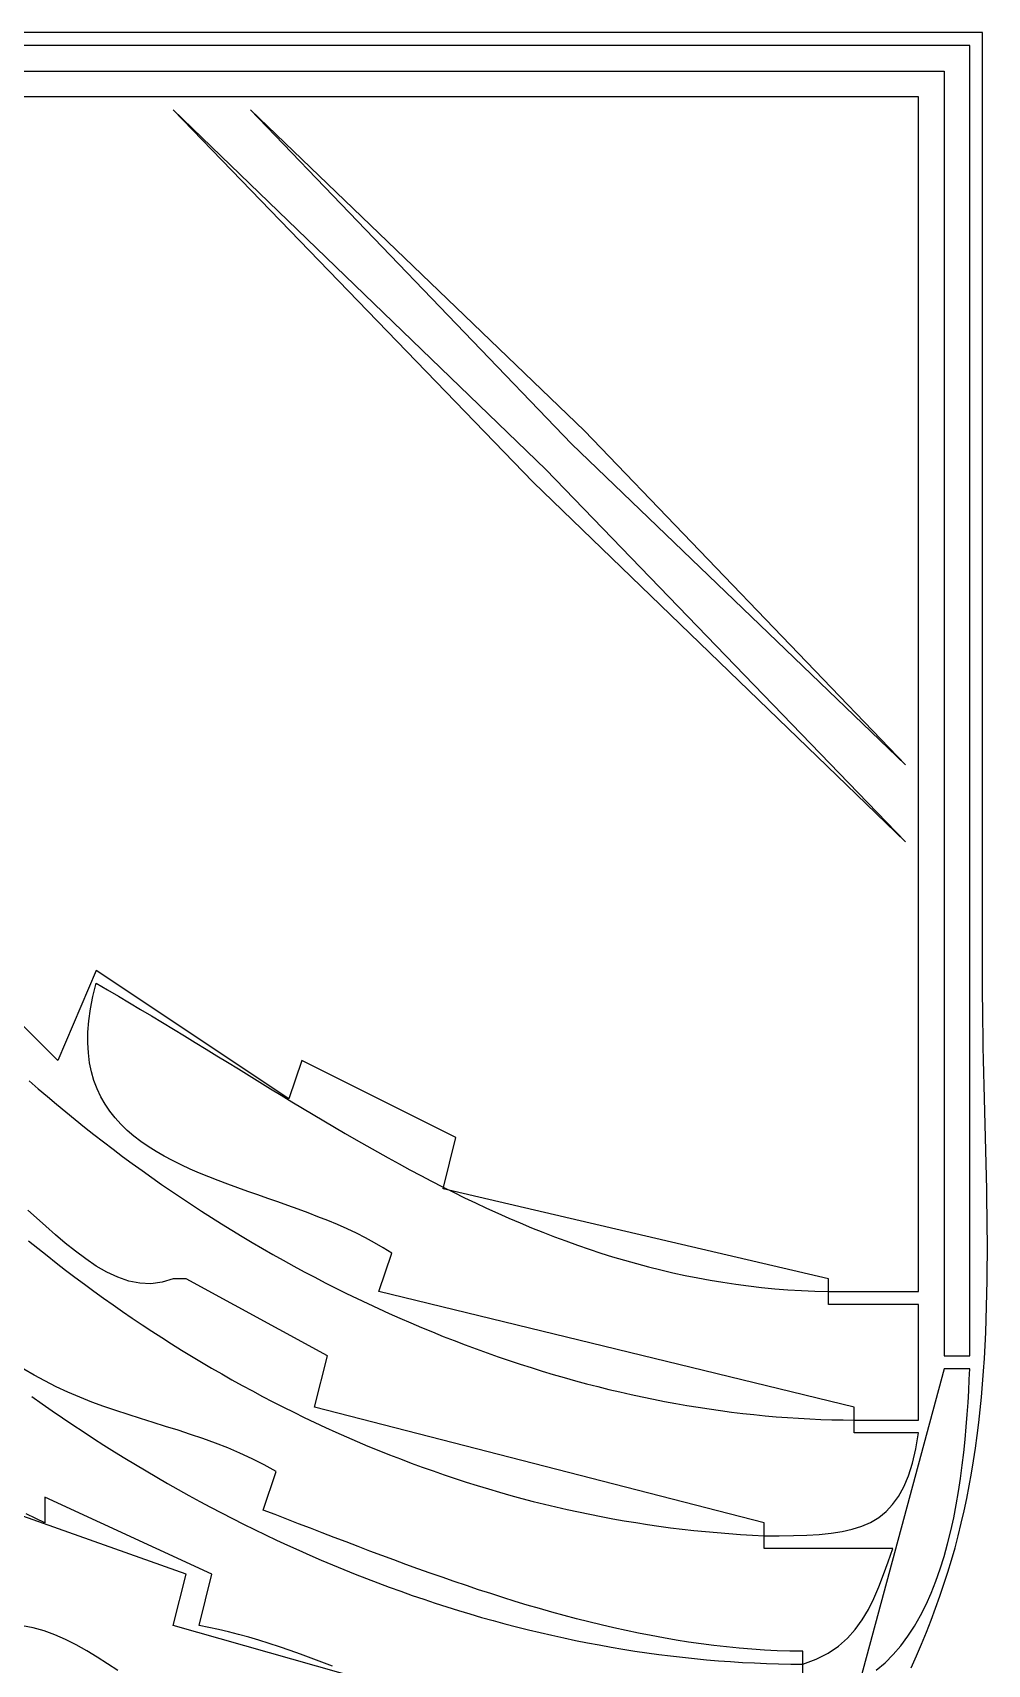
# Model space of a CAD drawing. Header units: metres. Extents: x 169 to 614, y 211 to 1165.
# Drawn here: x 540 to 614.4, y 287 to 414 of the extents above; entities that cross this region are included whole.
import ezdxf

# ---------------------------------------------------------------- set-up
doc = ezdxf.new("R2010")
doc.units = ezdxf.units.M

msp = doc.modelspace()

# ---------------------------------------------------------------- linework, layer by layer
for p, q in [((613, 413), (492, 413)), ((614, 414), (533, 414)), ((613, 311), (613, 413)), ((614, 340), (614, 414)), ((490, 411), (611, 411)), ((611, 411), (611, 311)), ((609, 409), (516, 409)), ((609, 316), (609, 409)), ((551, 408), (579, 379)), ((580, 380), (551, 408)), ((557, 408), (582, 382)), ((583, 383), (557, 408)), ((608, 357), (583, 383)), ((582, 382), (608, 357)), ((608, 351), (580, 380)), ((579, 379), (608, 351)), ((542, 334), (533, 343)), ((545, 341), (542, 334)), ((560, 331), (545, 341)), ((544.7471, 338.982), (545, 340)), ((545, 340), (545.8706, 339.4964)), ((545.8706, 339.4964), (546.737, 338.9901)), ((614.0025, 339.0137), (614, 340)), ((544.4281, 337.0877), (544.5571, 338.0118)), ((544.5571, 338.0118), (544.7471, 338.982)), ((546.737, 338.9901), (547.5997, 338.4813)), ((547.5997, 338.4813), (548.4586, 337.9705)), ((548.4586, 337.9705), (549.3141, 337.4578)), ((614.0097, 338.0244), (614.0025, 339.0137)), ((614.0212, 337.0322), (614.0097, 338.0244)), ((544.358, 336.2081), (544.4281, 337.0877)), ((549.3141, 337.4578), (550.1665, 336.9438)), ((550.1665, 336.9438), (551.0159, 336.4286)), ((614.0364, 336.0372), (614.0212, 337.0322)), ((544.3449, 335.3715), (544.358, 336.2081)), ((544.3869, 334.5764), (544.3449, 335.3715)), ((551.0159, 336.4286), (551.8625, 335.9127)), ((551.8625, 335.9127), (552.7066, 335.3964)), ((552.7066, 335.3964), (553.5485, 334.8799)), ((614.0548, 335.0398), (614.0364, 336.0372)), ((544.4819, 333.821), (544.3869, 334.5764)), ((553.5485, 334.8799), (554.3883, 334.3636)), ((554.3883, 334.3636), (555.2263, 333.8479)), ((614.0759, 334.0399), (614.0548, 335.0398)), ((544.6281, 333.1039), (544.4819, 333.821)), ((544.8234, 332.4234), (544.6281, 333.1039)), ((555.2263, 333.8479), (556.0627, 333.3331)), ((556.0627, 333.3331), (556.8978, 332.8195)), ((556.8978, 332.8195), (557.7317, 332.3074)), ((561, 334), (560, 331)), ((573, 328), (561, 334)), ((614.0991, 333.0379), (614.0759, 334.0399)), ((614.1241, 332.0339), (614.0991, 333.0379)), ((539.7851, 332.4076), (540.49, 331.7928)), ((540.49, 331.7928), (541.2, 331.1838)), ((545.0659, 331.778), (544.8234, 332.4234)), ((545.3535, 331.1661), (545.0659, 331.778)), ((557.7317, 332.3074), (558.5648, 331.7972)), ((558.5648, 331.7972), (559.3971, 331.2892)), ((614.1502, 331.028), (614.1241, 332.0339)), ((541.2, 331.1838), (541.9151, 330.5806)), ((541.9151, 330.5806), (542.6351, 329.9833)), ((545.6844, 330.5861), (545.3535, 331.1661)), ((546.0567, 330.0365), (545.6844, 330.5861)), ((559.3971, 331.2892), (560.2291, 330.7838)), ((560.2291, 330.7838), (561.0608, 330.2812)), ((561.0608, 330.2812), (561.8925, 329.7818)), ((614.1769, 330.0205), (614.1502, 331.028)), ((542.6351, 329.9833), (543.3599, 329.3919)), ((543.3599, 329.3919), (544.0896, 328.8064)), ((546.4682, 329.5156), (546.0567, 330.0365)), ((546.917, 329.0218), (546.4682, 329.5156)), ((547.4013, 328.5537), (546.917, 329.0218)), ((561.8925, 329.7818), (562.7245, 329.286)), ((562.7245, 329.286), (563.557, 328.794)), ((614.2038, 329.0115), (614.1769, 330.0205)), ((614.2304, 328.0012), (614.2038, 329.0115)), ((544.0896, 328.8064), (544.824, 328.227)), ((544.824, 328.227), (545.5629, 327.6537)), ((547.9189, 328.1095), (547.4013, 328.5537)), ((548.468, 327.6878), (547.9189, 328.1095)), ((563.557, 328.794), (564.3902, 328.3062)), ((564.3902, 328.3062), (565.2244, 327.8229)), ((565.2244, 327.8229), (566.0597, 327.3445)), ((572, 324), (573, 328)), ((614.2561, 326.9898), (614.2304, 328.0012)), ((545.5629, 327.6537), (546.3065, 327.0865)), ((546.3065, 327.0865), (547.0544, 326.5255)), ((547.0544, 326.5255), (547.8068, 325.9707)), ((549.0466, 327.2869), (548.468, 327.6878)), ((549.6527, 326.9052), (549.0466, 327.2869)), ((550.2844, 326.5413), (549.6527, 326.9052)), ((550.9397, 326.1934), (550.2844, 326.5413)), ((566.0597, 327.3445), (566.8964, 326.8713)), ((566.8964, 326.8713), (567.7347, 326.4036)), ((614.2804, 325.9774), (614.2561, 326.9898)), ((547.8068, 325.9707), (548.5635, 325.4223)), ((548.5635, 325.4223), (549.3244, 324.8802)), ((551.6165, 325.8601), (550.9397, 326.1934)), ((552.3131, 325.5397), (551.6165, 325.8601)), ((553.0273, 325.2307), (552.3131, 325.5397)), ((553.7573, 324.9314), (553.0273, 325.2307)), ((567.7347, 326.4036), (568.5749, 325.9417)), ((568.5749, 325.9417), (569.4172, 325.486)), ((569.4172, 325.486), (570.2618, 325.0368)), ((614.3029, 324.9643), (614.2804, 325.9774)), ((549.3244, 324.8802), (550.0894, 324.3446)), ((550.0894, 324.3446), (550.8585, 323.8154)), ((554.501, 324.6403), (553.7573, 324.9314)), ((555.2565, 324.3559), (554.501, 324.6403)), ((556.0218, 324.0765), (555.2565, 324.3559)), ((556.795, 323.8005), (556.0218, 324.0765)), ((570.2618, 325.0368), (571.109, 324.5945)), ((571.109, 324.5945), (571.959, 324.1593)), ((571.959, 324.1593), (572.8119, 323.7316)), ((602, 317), (572, 324)), ((614.3229, 323.9506), (614.3029, 324.9643)), ((614.3401, 322.9364), (614.3229, 323.9506)), ((550.8585, 323.8154), (551.6316, 323.2928)), ((551.6316, 323.2928), (552.4086, 322.7767)), ((552.4086, 322.7767), (553.1894, 322.2673)), ((557.5741, 323.5264), (556.795, 323.8005)), ((558.3571, 323.2526), (557.5741, 323.5264)), ((559.1421, 322.9775), (558.3571, 323.2526)), ((559.9271, 322.6995), (559.1421, 322.9775)), ((560.7102, 322.4171), (559.9271, 322.6995)), ((572.8119, 323.7316), (573.6681, 323.3118)), ((573.6681, 323.3118), (574.5278, 322.9001)), ((574.5278, 322.9001), (575.3911, 322.4969)), ((614.3538, 321.922), (614.3401, 322.9364)), ((540.3599, 321.7346), (539.6659, 322.3506)), ((541.08, 321.0891), (540.3599, 321.7346)), ((553.1894, 322.2673), (553.974, 321.7646)), ((553.974, 321.7646), (554.7622, 321.2687)), ((561.4893, 322.1286), (560.7102, 322.4171)), ((562.2625, 321.8325), (561.4893, 322.1286)), ((563.0278, 321.5272), (562.2625, 321.8325)), ((563.7833, 321.2112), (563.0278, 321.5272)), ((575.3911, 322.4969), (576.2584, 322.1025)), ((576.2584, 322.1025), (577.1299, 321.7173)), ((577.1299, 321.7173), (578.0057, 321.3416)), ((614.3636, 320.9075), (614.3538, 321.922)), ((541.824, 320.4304), (541.08, 321.0891)), ((542.59, 319.7748), (541.824, 320.4304)), ((554.7622, 321.2687), (555.554, 320.7796)), ((555.554, 320.7796), (556.3493, 320.2973)), ((556.3493, 320.2973), (557.148, 319.822)), ((564.527, 320.8828), (563.7833, 321.2112)), ((565.257, 320.5404), (564.527, 320.8828)), ((565.9712, 320.1825), (565.257, 320.5404)), ((566.6678, 319.8075), (565.9712, 320.1825)), ((578.0057, 321.3416), (578.8862, 320.9757)), ((578.8862, 320.9757), (579.7715, 320.62)), ((579.7715, 320.62), (580.6619, 320.2747)), ((580.6619, 320.2747), (581.5576, 319.9402)), ((614.3691, 319.8932), (614.3636, 320.9075)), ((539.738, 319.9581), (540.451, 319.3799)), ((540.451, 319.3799), (541.1682, 318.8076)), ((543.3758, 319.1387), (542.59, 319.7748)), ((544.1794, 318.5387), (543.3758, 319.1387)), ((557.148, 319.822), (557.9501, 319.3537)), ((557.9501, 319.3537), (558.7554, 318.8924)), ((558.7554, 318.8924), (559.5639, 318.4382)), ((567.3447, 319.4139), (566.6678, 319.8075)), ((567, 316), (568, 319)), ((568, 319), (567.3447, 319.4139)), ((581.5576, 319.9402), (582.4588, 319.6169)), ((582.4588, 319.6169), (583.3658, 319.3051)), ((583.3658, 319.3051), (584.2788, 319.005)), ((584.2788, 319.005), (585.198, 318.7171)), ((614.3646, 317.8655), (614.3695, 318.8791)), ((614.3695, 318.8791), (614.3691, 319.8932)), ((541.1682, 318.8076), (541.8897, 318.2414)), ((541.8897, 318.2414), (542.6153, 317.6812)), ((542.6153, 317.6812), (543.3451, 317.1272)), ((544.9988, 317.991), (544.1794, 318.5387)), ((545.8317, 317.512), (544.9988, 317.991)), ((559.5639, 318.4382), (560.3755, 317.9912)), ((560.3755, 317.9912), (561.1902, 317.5513)), ((561.1902, 317.5513), (562.0077, 317.1188)), ((585.198, 318.7171), (586.1237, 318.4417)), ((586.1237, 318.4417), (587.056, 318.179)), ((587.056, 318.179), (587.9953, 317.9295)), ((587.9953, 317.9295), (588.9417, 317.6934)), ((588.9417, 317.6934), (589.8955, 317.4712)), ((614.3537, 316.8525), (614.3646, 317.8655)), ((543.3451, 317.1272), (544.0791, 316.5794)), ((544.0791, 316.5794), (544.8172, 316.0378)), ((546.6762, 317.1182), (545.8317, 317.512)), ((547.5302, 316.8259), (546.6762, 317.1182)), ((548.3917, 316.6515), (547.5302, 316.8259)), ((549.2585, 316.6115), (548.3917, 316.6515)), ((550.1286, 316.7222), (549.2585, 316.6115)), ((551, 317), (550.1286, 316.7222)), ((552, 317), (551, 317)), ((563, 311), (552, 317)), ((562.0077, 317.1188), (562.8282, 316.6936)), ((562.8282, 316.6936), (563.6514, 316.2757)), ((563.6514, 316.2757), (564.4773, 315.8653)), ((589.8955, 317.4712), (590.8569, 317.263)), ((590.8569, 317.263), (591.8261, 317.0693)), ((591.8261, 317.0693), (592.8034, 316.8904)), ((592.8034, 316.8904), (593.789, 316.7266)), ((593.789, 316.7266), (594.7832, 316.5782)), ((594.7832, 316.5782), (595.786, 316.4456)), ((595.786, 316.4456), (596.7979, 316.3292)), ((596.7979, 316.3292), (597.819, 316.2291)), ((602, 316), (602, 317)), ((614.3363, 315.8404), (614.3537, 316.8525)), ((544.8172, 316.0378), (545.5593, 315.5025)), ((545.5593, 315.5025), (546.3054, 314.9736)), ((564.4773, 315.8653), (565.3058, 315.4624)), ((565.3058, 315.4624), (566.1369, 315.067)), ((566.1369, 315.067), (566.9704, 314.6792)), ((604, 307), (567, 316)), ((597.819, 316.2291), (598.8495, 316.1459)), ((598.8495, 316.1459), (599.8896, 316.0797)), ((599.8896, 316.0797), (600.9397, 316.0309)), ((600.9397, 316.0309), (602, 316)), ((602, 315), (602, 316)), ((602, 316), (609, 316)), ((609, 315), (602, 315)), ((609, 306), (609, 315)), ((614.312, 314.8292), (614.3363, 315.8404)), ((546.3054, 314.9736), (547.0555, 314.4511)), ((547.0555, 314.4511), (547.8095, 313.935)), ((547.8095, 313.935), (548.5675, 313.4255)), ((566.9704, 314.6792), (567.8063, 314.2991)), ((567.8063, 314.2991), (568.6445, 313.9267)), ((568.6445, 313.9267), (569.4849, 313.5621)), ((614.2404, 312.8106), (614.2802, 313.8192)), ((614.2802, 313.8192), (614.312, 314.8292)), ((548.5675, 313.4255), (549.3293, 312.9225)), ((549.3293, 312.9225), (550.0949, 312.4262)), ((569.4849, 313.5621), (570.3275, 313.2054)), ((570.3275, 313.2054), (571.1721, 312.8565)), ((571.1721, 312.8565), (572.0187, 312.5155)), ((572.0187, 312.5155), (572.8672, 312.1826)), ((614.1921, 311.8035), (614.2404, 312.8106)), ((550.0949, 312.4262), (550.8643, 311.9366)), ((550.8643, 311.9366), (551.6375, 311.4537)), ((551.6375, 311.4537), (552.4144, 310.9777)), ((572.8672, 312.1826), (573.7175, 311.8577)), ((573.7175, 311.8577), (574.5695, 311.5409)), ((574.5695, 311.5409), (575.4232, 311.2323)), ((575.4232, 311.2323), (576.2785, 310.9319)), ((614.1349, 310.7981), (614.1921, 311.8035)), ((540.1794, 309.4995), (539.36, 309.9746)), ((552.4144, 310.9777), (553.195, 310.5085)), ((553.195, 310.5085), (553.9792, 310.0462)), ((553.9792, 310.0462), (554.767, 309.5909)), ((562, 307), (563, 311)), ((576.2785, 310.9319), (577.1353, 310.6398)), ((577.1353, 310.6398), (577.9935, 310.356)), ((577.9935, 310.356), (578.853, 310.0807)), ((578.853, 310.0807), (579.7138, 309.8137)), ((611, 310), (604, 284)), ((611, 311), (613, 311)), ((613, 310), (611, 310)), ((612.9617, 309.1565), (613, 310)), ((614.0681, 309.7946), (614.1349, 310.7981)), ((541, 309.0447), (540.1794, 309.4995)), ((541.891, 308.5858), (541, 309.0447)), ((554.767, 309.5909), (555.5584, 309.1426)), ((555.5584, 309.1426), (556.3533, 308.7015)), ((556.3533, 308.7015), (557.1517, 308.2674)), ((579.7138, 309.8137), (580.5758, 309.5553)), ((580.5758, 309.5553), (581.4388, 309.3055)), ((581.4388, 309.3055), (582.3029, 309.0643)), ((582.3029, 309.0643), (583.1679, 308.8317)), ((583.1679, 308.8317), (584.0338, 308.6079)), ((612.9166, 308.2779), (612.9617, 309.1565)), ((613.904, 307.7938), (613.9913, 308.7931)), ((613.9913, 308.7931), (614.0681, 309.7946)), ((539.9967, 307.8259), (540.785, 307.2683)), ((542.7969, 308.1626), (541.891, 308.5858)), ((543.716, 307.7705), (542.7969, 308.1626)), ((544.6469, 307.4049), (543.716, 307.7705)), ((545.588, 307.0613), (544.6469, 307.4049)), ((557.1517, 308.2674), (557.9535, 307.8406)), ((557.9535, 307.8406), (558.7588, 307.421)), ((558.7588, 307.421), (559.5674, 307.0087)), ((584.0338, 308.6079), (584.9004, 308.3929)), ((584.9004, 308.3929), (585.7677, 308.1867)), ((585.7677, 308.1867), (586.6357, 307.9894)), ((586.6357, 307.9894), (587.5041, 307.8011)), ((587.5041, 307.8011), (588.3731, 307.6218)), ((588.3731, 307.6218), (589.2424, 307.4515)), ((589.2424, 307.4515), (590.112, 307.2904)), ((612.8632, 307.3678), (612.9166, 308.2779)), ((613.8057, 306.797), (613.904, 307.7938)), ((540.785, 307.2683), (541.5772, 306.7169)), ((541.5772, 306.7169), (542.3732, 306.1715)), ((542.3732, 306.1715), (543.1732, 305.6325)), ((546.538, 306.7351), (545.588, 307.0613)), ((547.4951, 306.4218), (546.538, 306.7351)), ((548.4581, 306.1166), (547.4951, 306.4218)), ((549.4253, 305.8152), (548.4581, 306.1166)), ((559.5674, 307.0087), (560.3794, 306.6038)), ((560.3794, 306.6038), (561.1947, 306.2064)), ((561.1947, 306.2064), (562.0132, 305.8164)), ((597, 298), (562, 307)), ((590.112, 307.2904), (590.9818, 307.1385)), ((590.9818, 307.1385), (591.8517, 306.9958)), ((591.8517, 306.9958), (592.7217, 306.8624)), ((592.7217, 306.8624), (593.5917, 306.7384)), ((593.5917, 306.7384), (594.4615, 306.6237)), ((594.4615, 306.6237), (595.3312, 306.5186)), ((595.3312, 306.5186), (596.2006, 306.4229)), ((596.2006, 306.4229), (597.0697, 306.3369)), ((597.0697, 306.3369), (597.9383, 306.2604)), ((597.9383, 306.2604), (598.8064, 306.1937)), ((598.8064, 306.1937), (599.674, 306.1367)), ((599.674, 306.1367), (600.5408, 306.0895)), ((604, 306), (604, 307)), ((612.7251, 305.4684), (612.7999, 306.43)), ((612.7999, 306.43), (612.8632, 307.3678)), ((613.6959, 305.8028), (613.8057, 306.797)), ((543.1732, 305.6325), (543.9769, 305.0997)), ((543.9769, 305.0997), (544.7843, 304.5732)), ((550.3952, 305.513), (549.4253, 305.8152)), ((551.3664, 305.2053), (550.3952, 305.513)), ((552.3373, 304.8875), (551.3664, 305.2053)), ((553.3064, 304.5553), (552.3373, 304.8875)), ((562.0132, 305.8164), (562.835, 305.434)), ((562.835, 305.434), (563.66, 305.0591)), ((563.66, 305.0591), (564.4881, 304.6919)), ((600.5408, 306.0895), (601.4069, 306.0522)), ((601.4069, 306.0522), (602.2722, 306.0248)), ((602.2722, 306.0248), (603.1366, 306.0074)), ((603.1366, 306.0074), (604, 306)), ((604, 305), (604, 306)), ((604, 306), (609, 306)), ((609, 305), (604, 305)), ((608.7929, 303.7549), (609, 305)), ((612.6373, 304.4868), (612.7251, 305.4684)), ((613.5739, 304.8113), (613.6959, 305.8028)), ((544.7843, 304.5732), (545.5955, 304.0532)), ((545.5955, 304.0532), (546.4103, 303.5396)), ((554.2723, 304.2039), (553.3064, 304.5553)), ((555.2334, 303.8287), (554.2723, 304.2039)), ((556.1882, 303.4254), (555.2334, 303.8287)), ((564.4881, 304.6919), (565.3193, 304.3324)), ((565.3193, 304.3324), (566.1536, 303.9807)), ((566.1536, 303.9807), (566.9909, 303.6368)), ((566.9909, 303.6368), (567.8313, 303.3008)), ((608.5363, 302.6463), (608.7929, 303.7549)), ((612.5348, 303.489), (612.6373, 304.4868)), ((613.292, 302.8373), (613.4395, 303.8227)), ((613.4395, 303.8227), (613.5739, 304.8113)), ((546.4103, 303.5396), (547.2286, 303.0326)), ((547.2286, 303.0326), (548.0505, 302.5322)), ((548.0505, 302.5322), (548.8759, 302.0384)), ((557.1353, 302.9891), (556.1882, 303.4254)), ((558.073, 302.5155), (557.1353, 302.9891)), ((559, 302), (558.073, 302.5155)), ((567.8313, 303.3008), (568.6746, 302.9727)), ((568.6746, 302.9727), (569.5208, 302.6526)), ((569.5208, 302.6526), (570.3699, 302.3405)), ((570.3699, 302.3405), (571.2219, 302.0366)), ((608.2293, 301.6661), (608.5363, 302.6463)), ((612.2798, 301.4601), (612.4162, 302.4789)), ((612.4162, 302.4789), (612.5348, 303.489)), ((613.1309, 301.8551), (613.292, 302.8373)), ((548.8759, 302.0384), (549.7047, 301.5514)), ((549.7047, 301.5514), (550.5368, 301.0712)), ((550.5368, 301.0712), (551.3723, 300.5978)), ((558, 299), (559, 302)), ((571.2219, 302.0366), (572.0767, 301.7408)), ((572.0767, 301.7408), (572.9342, 301.4532)), ((572.9342, 301.4532), (573.7945, 301.1739)), ((573.7945, 301.1739), (574.6575, 300.9029)), ((607.871, 300.8064), (608.2293, 301.6661)), ((612.124, 300.4365), (612.2798, 301.4601)), ((612.9557, 300.8764), (613.1309, 301.8551)), ((554, 294), (541, 300)), ((541, 300), (541, 298)), ((551.3723, 300.5978), (552.2111, 300.1314)), ((552.2111, 300.1314), (553.0531, 299.6719)), ((574.6575, 300.9029), (575.5232, 300.6403)), ((575.5232, 300.6403), (576.3914, 300.3862)), ((576.3914, 300.3862), (577.2623, 300.1405)), ((577.2623, 300.1405), (578.1357, 299.9034)), ((578.1357, 299.9034), (579.0117, 299.6749)), ((606.9972, 299.4172), (607.4605, 300.0594)), ((607.4605, 300.0594), (607.871, 300.8064)), ((611.9474, 299.412), (612.124, 300.4365)), ((612.5611, 298.9302), (612.7659, 299.9014)), ((612.7659, 299.9014), (612.9557, 300.8764)), ((552, 294), (536, 299.6875)), ((540.2943, 298.3343), (539.5514, 298.6959)), ((553.0531, 299.6719), (553.8983, 299.2195)), ((553.8983, 299.2195), (554.7465, 298.7742)), ((554.7465, 298.7742), (555.5979, 298.3361)), ((558.9165, 298.646), (558, 299)), ((559.8348, 298.2908), (558.9165, 298.646)), ((579.0117, 299.6749), (579.8901, 299.4551)), ((579.8901, 299.4551), (580.7709, 299.244)), ((580.7709, 299.244), (581.6541, 299.0417)), ((581.6541, 299.0417), (582.5397, 298.8482)), ((582.5397, 298.8482), (583.4277, 298.6636)), ((583.4277, 298.6636), (584.3179, 298.4879)), ((584.3179, 298.4879), (585.2104, 298.3213)), ((605.9081, 298.4152), (606.48, 298.8717)), ((606.48, 298.8717), (606.9972, 299.4172)), ((611.7483, 298.3904), (611.9474, 299.412)), ((612.3406, 297.963), (612.5611, 298.9302)), ((541, 298), (540.2943, 298.3343)), ((555.5979, 298.3361), (556.4523, 297.9053)), ((556.4523, 297.9053), (557.3096, 297.4818)), ((557.3096, 297.4818), (558.1698, 297.0656)), ((560.7546, 297.9349), (559.8348, 298.2908)), ((561.6762, 297.5786), (560.7546, 297.9349)), ((562.5994, 297.2225), (561.6762, 297.5786)), ((563.5243, 296.867), (562.5994, 297.2225)), ((585.2104, 298.3213), (586.105, 298.1637)), ((586.105, 298.1637), (587.0019, 298.0152)), ((587.0019, 298.0152), (587.9009, 297.8759)), ((587.9009, 297.8759), (588.8019, 297.7459)), ((588.8019, 297.7459), (589.7051, 297.6251)), ((589.7051, 297.6251), (590.6103, 297.5137)), ((590.6103, 297.5137), (591.5174, 297.4116)), ((591.5174, 297.4116), (592.4265, 297.3191)), ((592.4265, 297.3191), (593.3375, 297.236)), ((593.3375, 297.236), (594.2504, 297.1625)), ((597, 297), (597, 298)), ((602.2, 297.1893), (603.0576, 297.3199)), ((603.0576, 297.3199), (603.8564, 297.4999)), ((603.8564, 297.4999), (604.5972, 297.7372)), ((604.5972, 297.7372), (605.2808, 298.0396)), ((605.2808, 298.0396), (605.9081, 298.4152)), ((611.2765, 296.3709), (611.5252, 297.3754)), ((611.5252, 297.3754), (611.7483, 298.3904)), ((612.1041, 297), (612.3406, 297.963)), ((558.1698, 297.0656), (559.0329, 296.6569)), ((559.0329, 296.6569), (559.8989, 296.2556)), ((559.8989, 296.2556), (560.7675, 295.862)), ((564.4509, 296.5124), (563.5243, 296.867)), ((565.3791, 296.1592), (564.4509, 296.5124)), ((566.3091, 295.8078), (565.3791, 296.1592)), ((594.2504, 297.1625), (595.1651, 297.0986)), ((595.1651, 297.0986), (596.0817, 297.0444)), ((596.0817, 297.0444), (597, 297)), ((597, 297), (598.1644, 297.0024)), ((597, 296), (597, 297)), ((607, 296), (597, 296)), ((598.1644, 297.0024), (599.2657, 297.0146)), ((599.2657, 297.0146), (600.3049, 297.0446)), ((600.3049, 297.0446), (601.2827, 297.1002)), ((601.2827, 297.1002), (602.2, 297.1893)), ((606.6466, 294.969), (607, 296)), ((611.0006, 295.3807), (611.2765, 296.3709)), ((611.5832, 295.1052), (611.8527, 296.051)), ((611.8527, 296.051), (612.1041, 297)), ((560.7675, 295.862), (561.6389, 295.4759)), ((561.6389, 295.4759), (562.513, 295.0976)), ((562.513, 295.0976), (563.3896, 294.727)), ((563.3896, 294.727), (564.2688, 294.3642)), ((567.2408, 295.4587), (566.3091, 295.8078)), ((568.1743, 295.1123), (567.2408, 295.4587)), ((569.1094, 294.7691), (568.1743, 295.1123)), ((570.0463, 294.4293), (569.1094, 294.7691)), ((606.2935, 293.9746), (606.6466, 294.969)), ((610.6959, 294.4086), (611.0006, 295.3807)), ((611.2963, 294.1624), (611.5832, 295.1052)), ((551, 290), (552, 294)), ((553, 290), (554, 294)), ((564.2688, 294.3642), (565.1505, 294.0093)), ((565.1505, 294.0093), (566.0347, 293.6624)), ((566.0347, 293.6624), (566.9212, 293.3235)), ((570.985, 294.0936), (570.0463, 294.4293)), ((571.9254, 293.7622), (570.985, 294.0936)), ((572.8675, 293.4357), (571.9254, 293.7622)), ((573.8115, 293.1145), (572.8675, 293.4357)), ((605.9281, 293.0212), (606.2935, 293.9746)), ((609.9942, 292.5339), (610.361, 293.4584)), ((610.361, 293.4584), (610.6959, 294.4086)), ((610.9924, 293.2226), (611.2963, 294.1624)), ((566.9212, 293.3235), (567.8101, 292.9927)), ((567.8101, 292.9927), (568.7013, 292.67)), ((568.7013, 292.67), (569.5947, 292.3555)), ((569.5947, 292.3555), (570.4903, 292.0493)), ((574.7572, 292.7989), (573.8115, 293.1145)), ((575.7047, 292.4895), (574.7572, 292.7989)), ((576.6541, 292.1867), (575.7047, 292.4895)), ((577.6052, 291.8908), (576.6541, 292.1867)), ((605.5378, 292.1132), (605.9281, 293.0212)), ((609.594, 291.6389), (609.9942, 292.5339)), ((610.3364, 291.3518), (610.6723, 292.2857)), ((610.6723, 292.2857), (610.9924, 293.2226)), ((570.4903, 292.0493), (571.3881, 291.7514)), ((571.3881, 291.7514), (572.288, 291.4619)), ((572.288, 291.4619), (573.1899, 291.1809)), ((573.1899, 291.1809), (574.0937, 290.9083)), ((574.0937, 290.9083), (574.9996, 290.6444)), ((578.5581, 291.6023), (577.6052, 291.8908)), ((579.5129, 291.3217), (578.5581, 291.6023)), ((580.4695, 291.0493), (579.5129, 291.3217)), ((581.4279, 290.7857), (580.4695, 291.0493)), ((604.6318, 290.4502), (605.1099, 291.2547)), ((605.1099, 291.2547), (605.5378, 292.1132)), ((609.1587, 290.7773), (609.594, 291.6389)), ((609.9853, 290.4208), (610.3364, 291.3518)), ((540.0985, 289.8333), (539.2508, 289.9778)), ((540.943, 289.6019), (540.0985, 289.8333)), ((541.7835, 289.2949), (540.943, 289.6019)), ((597, 277), (551, 290)), ((553.7588, 289.8589), (553, 290)), ((554.5256, 289.6965), (553.7588, 289.8589)), ((555.2999, 289.514), (554.5256, 289.6965)), ((574.9996, 290.6444), (575.9073, 290.3892)), ((575.9073, 290.3892), (576.8168, 290.1426)), ((576.8168, 290.1426), (577.7281, 289.9049)), ((577.7281, 289.9049), (578.6412, 289.676)), ((578.6412, 289.676), (579.5559, 289.456)), ((582.3882, 290.5311), (581.4279, 290.7857)), ((583.3504, 290.2862), (582.3882, 290.5311)), ((584.3144, 290.0512), (583.3504, 290.2862)), ((585.2803, 289.8266), (584.3144, 290.0512)), ((586.2481, 289.6129), (585.2803, 289.8266)), ((587.2178, 289.4104), (586.2481, 289.6129)), ((603.4742, 289.0206), (604.0908, 289.7041)), ((604.0908, 289.7041), (604.6318, 290.4502)), ((608.1769, 289.1694), (608.6869, 289.9529)), ((608.6869, 289.9529), (609.1587, 290.7773)), ((609.6196, 289.4926), (609.9853, 290.4208)), ((542.6189, 288.9236), (541.7835, 289.2949)), ((543.4482, 288.4994), (542.6189, 288.9236)), ((544.2704, 288.0336), (543.4482, 288.4994)), ((556.0815, 289.3124), (555.2999, 289.514)), ((556.8699, 289.093), (556.0815, 289.3124)), ((557.6649, 288.8569), (556.8699, 289.093)), ((558.4661, 288.6053), (557.6649, 288.8569)), ((559.2731, 288.3393), (558.4661, 288.6053)), ((560.0857, 288.0602), (559.2731, 288.3393)), ((579.5559, 289.456), (580.4722, 289.245)), ((580.4722, 289.245), (581.3901, 289.043)), ((581.3901, 289.043), (582.3096, 288.8501)), ((582.3096, 288.8501), (583.2305, 288.6664)), ((583.2305, 288.6664), (584.1528, 288.4919)), ((584.1528, 288.4919), (585.0765, 288.3267)), ((585.0765, 288.3267), (586.0016, 288.1709)), ((588.1894, 289.2197), (587.2178, 289.4104)), ((589.1629, 289.0411), (588.1894, 289.2197)), ((590.1383, 288.875), (589.1629, 289.0411)), ((591.1157, 288.722), (590.1383, 288.875)), ((592.0949, 288.5824), (591.1157, 288.722)), ((593.0762, 288.4566), (592.0949, 288.5824)), ((594.0594, 288.3451), (593.0762, 288.4566)), ((595.0445, 288.2483), (594.0594, 288.3451)), ((601.964, 287.859), (602.7695, 288.4041)), ((602.7695, 288.4041), (603.4742, 289.0206)), ((607.0362, 287.7406), (607.6272, 288.4307)), ((607.6272, 288.4307), (608.1769, 289.1694)), ((608.847, 287.6447), (609.24, 288.5672)), ((609.24, 288.5672), (609.6196, 289.4926)), ((545.0845, 287.5375), (544.2704, 288.0336)), ((545.8896, 287.0226), (545.0845, 287.5375)), ((560.9034, 287.769), (560.0857, 288.0602)), ((561.7259, 287.467), (560.9034, 287.769)), ((562.5529, 287.1553), (561.7259, 287.467)), ((563.3841, 286.8351), (562.5529, 287.1553)), ((586.0016, 288.1709), (586.9278, 288.0244)), ((586.9278, 288.0244), (587.8554, 287.8875)), ((587.8554, 287.8875), (588.784, 287.7601)), ((588.784, 287.7601), (589.7138, 287.6424)), ((589.7138, 287.6424), (590.6446, 287.5343)), ((590.6446, 287.5343), (591.5765, 287.436)), ((591.5765, 287.436), (592.5093, 287.3474)), ((592.5093, 287.3474), (593.443, 287.2688)), ((593.443, 287.2688), (594.3775, 287.2001)), ((594.3775, 287.2001), (595.3129, 287.1413)), ((596.0316, 288.1666), (595.0445, 288.2483)), ((595.3129, 287.1413), (596.249, 287.0927)), ((597.0207, 288.1005), (596.0316, 288.1666)), ((596.249, 287.0927), (597.1858, 287.0541)), ((598.0118, 288.0504), (597.0207, 288.1005)), ((599.0049, 288.0168), (598.0118, 288.0504)), ((600, 288), (599.0049, 288.0168)), ((600, 287), (600, 288)), ((600, 287), (601.045, 287.3894)), ((601.045, 287.3894), (601.964, 287.859)), ((605.7242, 286.5214), (606.4024, 287.1029)), ((606.4024, 287.1029), (607.0362, 287.7406)), ((608.4412, 286.7249), (608.847, 287.6447)), ((546.6847, 286.5), (545.8896, 287.0226)), ((597.1858, 287.0541), (598.1233, 287.0258)), ((598.1233, 287.0258), (599.0613, 287.0077)), ((599.0613, 287.0077), (600, 287)), ((600, 286), (600, 287))]:
    msp.add_line(p, q)

doc.saveas('drawing.dxf')
